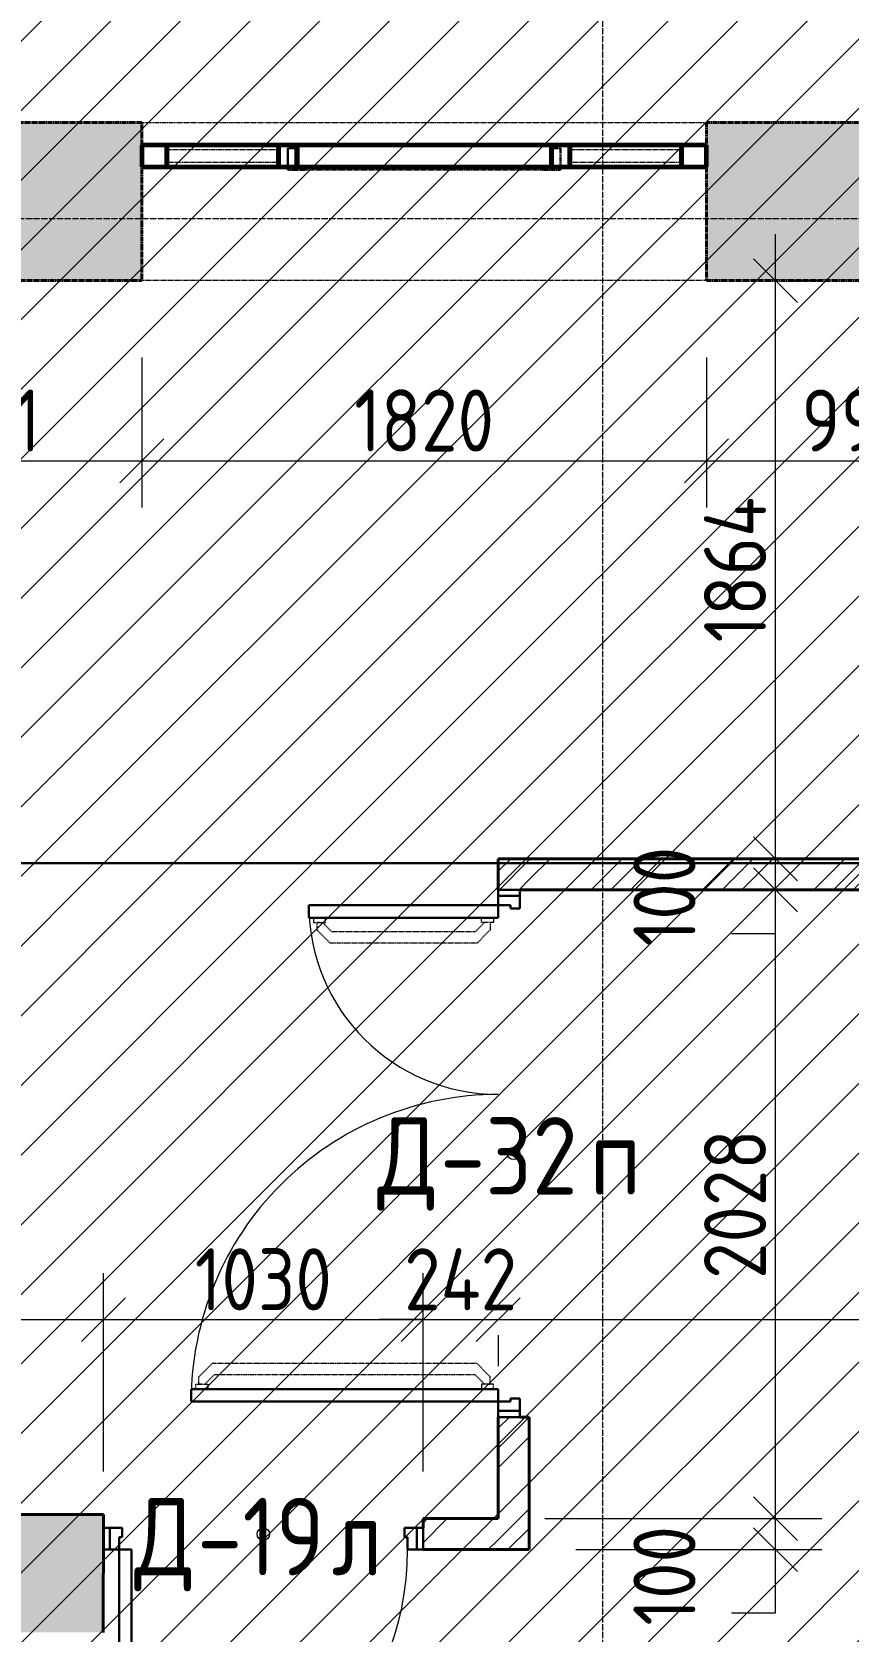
# Model space of a CAD drawing. Header units: millimetres. Extents: x -11886 to 379896, y -8130 to 47743.
# Drawn here: x 339525 to 342155, y 8853 to 14008 of the extents above; entities that cross this region are included whole.
import ezdxf

# ---------------------------------------------------------------- set-up
doc = ezdxf.new("R2010")
doc.units = ezdxf.units.MM
for name, pattern in [('ADSK_Линия сетки', [25, 20, -2.5, 0, -2.5]), ('ADSK_Сверху', [4.5, 3, -1.5]), ('ADSK_Снесено', [4.5, 3, -1.5])]:
    doc.linetypes.add(name, pattern=pattern)
for name, color, linetype, lineweight, true_color in [('_ Окна', 5, 'Continuous', 30, 0x0000ff), ('Витраж', 5, 'Continuous', 18, 0x0000ff), ('Двери', 5, 'Continuous', 18, 0x0000ff), ('Окна', 5, 'Continuous', 18, 0x0000ff), ('Панели витража', 5, 'Continuous', 18, 0x0000ff), ('Стены внутренние', 5, 'Continuous', 18, 0x0000ff), ('Стены наружные', 1, 'ADSK_Снесено', 18, 0xff0000)]:
    doc.layers.add(name, color=color, linetype=linetype, lineweight=lineweight, true_color=true_color)
for name, color, linetype, lineweight in [('Марки дверей', 7, 'Continuous', 20), ('Оси', 7, 'Continuous', 9), ('Размеры', 7, 'Continuous', 9)]:
    doc.layers.add(name, color=color, linetype=linetype, lineweight=lineweight)
doc.styles.add('GOST Common_1', font='GOST_Common.ttf', dxfattribs={"width": 0.9, "height": 200})
doc.styles.add('GOST Common_2', font='GOST_Common.ttf', dxfattribs={"width": 0.9, "height": 250})
doc.dimstyles.new('ADSK_Основной_2_мм_Округление_до_1_мм', dxfattribs={"dimscale": 304.8, "dimtxt": 201.142999, "dimasz": 0.463911, "dimexe": 0.492126, "dimexo": 0.492126, "dimgap": 0.098425, "dimtad": 1, "dimdec": 0, "dimdsep": 46, "dimtxsty": 'GOST Common_1', "dimblk1": 'OBLIQUE', "dimblk2": 'OBLIQUE', "dimsah": 1, "dimcen": 0.09, "dimdle": 0.492126, "dimazin": 2, "dimtfac": 1, "dimtdec": 4, "dimtix": 1, "dimtmove": 0, "dimatfit": 3, "dimfxl": 1, "dimtvp": 1, "dimtolj": 1, "dimtzin": 0, "dimlwd": 20, "dimlwe": 20, "dimarcsym": 2})
doc.dimstyles.new('ADSK_Основной_2_мм_Округление_до_1_мм_1', dxfattribs={"dimscale": 304.8, "dimtxt": 201.142999, "dimasz": 0.463911, "dimexe": 0.492126, "dimexo": 0.492126, "dimgap": 0.098425, "dimtad": 1, "dimdec": 0, "dimdsep": 46, "dimtxsty": 'GOST Common_1', "dimblk1": 'OBLIQUE', "dimblk2": 'OBLIQUE', "dimsah": 1, "dimcen": 0.09, "dimdle": 0.492126, "dimazin": 2, "dimtfac": 1, "dimtdec": 4, "dimtix": 1, "dimtmove": 1, "dimatfit": 3, "dimfxl": 1, "dimtvp": 1, "dimtolj": 1, "dimtzin": 0, "dimlwd": 20, "dimlwe": 20, "dimarcsym": 2})
pattern_1 = [(45, (322754.53, 150), (-179.6051, 179.6051), []), (45, (322818.03, 150), (0, 359.2102), []), (45, (322691.03, 150), (0, 359.2102), [])]
pattern_2 = [(45, (322754.53, 85026.59), (-112.2532, 112.2532), [])]

# ---------------------------------------------------------------- blocks, each defined once
blk = doc.blocks.new('Системная панель - _AR_Стекло_40мм_привязка по центру-1463982-04 План 4-го этажа')
at = {"layer": 'Панели витража', "color": 161, "linetype": 'ADSK_Сверху', "true_color": 0xaaaaff}
for p, q in [((180, 20), (-180, 20)), ((-180, -20), (-180, 20)), ((180, 20), (180, -20)), ((-180, -20), (180, -20))]:
    blk.add_line(p, q, dxfattribs=at)
blk = doc.blocks.new('Прямоугольный импост - 70х20_60мм-1225109-04 План 4-го этажа')
at = {"layer": 'Витраж', "color": 161, "linetype": 'ADSK_Сверху', "true_color": 0xaaaaff}
for p, q in [((39704.5, 2327.2), (39704.5, 2257.2)), ((39784.5, 2327.2), (39704.5, 2327.2)), ((40174.5, 2327.2), (40144.5, 2327.2)), ((39784.5, 2257.2), (39704.5, 2257.2)), ((40174.5, 2257.2), (40144.5, 2257.2))]:
    blk.add_line(p, q, dxfattribs=at)
blk = doc.blocks.new('Прямоугольный импост - 70х20_60мм-1236811-04 План 4-го этажа')
at = {"layer": 'Витраж', "color": 161, "linetype": 'ADSK_Сверху', "true_color": 0xaaaaff}
for p, q in [((-80, 35), (0, 35)), ((0, 35), (0, -35)), ((0, -35), (-80, -35))]:
    blk.add_line(p, q, dxfattribs=at)
blk = doc.blocks.new('Прямоугольный импост - 70х20_60мм-1236812-04 План 4-го этажа')
at = {"layer": 'Витраж', "color": 161, "linetype": 'ADSK_Сверху', "true_color": 0xaaaaff}
for p, q in [((0, 35), (-80, 35)), ((0, -35), (0, 35)), ((-80, -35), (0, -35))]:
    blk.add_line(p, q, dxfattribs=at)
blk = doc.blocks.new('Прямоугольный импост - 70х20_60мм-1225111-04 План 4-го этажа')
at = {"layer": 'Витраж', "color": 161, "linetype": 'ADSK_Сверху', "true_color": 0xaaaaff}
for p, q in [((40204.5, 2327.2), (40174.5, 2327.2)), ((41054.5, 2327.2), (41024.5, 2327.2)), ((40204.5, 2257.2), (40174.5, 2257.2)), ((41054.5, 2257.2), (41024.5, 2257.2))]:
    blk.add_line(p, q, dxfattribs=at)
blk = doc.blocks.new('Витраж-тент со смещением вовне - 60мм 30 сдвиг-1466982-04 План 4-го этажа')
at = {"layer": '_ Окна', "color": 161, "linetype": 'ADSK_Сверху', "true_color": 0xaaaaff}
for p, q in [((-440, 25), (-440, -45)), ((-440, 25), (-410, 25)), ((-440, -45), (-440, 25)), ((440, 25), (410, 25)), ((440, -45), (440, 25)), ((440, -45), (440, 25)), ((-380, -45), (-440, -45)), ((-380, -35), (-380, -45)), ((380, -35), (380, -45)), ((380, -45), (440, -45))]:
    blk.add_line(p, q, dxfattribs=at)
at = {"layer": 'Окна', "color": 161, "linetype": 'ADSK_Сверху', "true_color": 0xaaaaff}
blk.add_line((-380, -45), (380, -45), dxfattribs=at)
blk = doc.blocks.new('Прямоугольный импост - 70х20_60мм-1225113-04 План 4-го этажа')
at = {"layer": 'Витраж', "color": 161, "linetype": 'ADSK_Сверху', "true_color": 0xaaaaff}
for p, q in [((41084.5, 2327.2), (41054.5, 2327.2)), ((41524.5, 2327.2), (41444.5, 2327.2)), ((41524.5, 2257.2), (41524.5, 2327.2)), ((41084.5, 2257.2), (41054.5, 2257.2)), ((41524.5, 2257.2), (41444.5, 2257.2))]:
    blk.add_line(p, q, dxfattribs=at)
blk = doc.blocks.new('Прямоугольный импост - 70х60мм-1236807-04 План 4-го этажа')
at = {"layer": 'Витраж', "color": 161, "linetype": 'ADSK_Сверху', "true_color": 0xaaaaff}
for p, q in [((-30, 35), (30, 35)), ((30, -35), (-30, -35))]:
    blk.add_line(p, q, dxfattribs=at)
blk = doc.blocks.new('Прямоугольный импост - 70х60мм-1225009-04 План 4-го этажа')
at = {"layer": 'Витраж', "color": 161, "linetype": 'ADSK_Сверху', "true_color": 0xaaaaff}
for p, q in [((39784.5, 2327.2), (39784.5, 2312.2)), ((40144.5, 2327.2), (39784.5, 2327.2)), ((40144.5, 2312.2), (40144.5, 2327.2)), ((39784.5, 2272.2), (39784.5, 2257.2)), ((40144.5, 2257.2), (40144.5, 2272.2)), ((40144.5, 2257.2), (39784.5, 2257.2))]:
    blk.add_line(p, q, dxfattribs=at)
blk = doc.blocks.new('Прямоугольный импост - 70х60мм-1242018-04 План 4-го этажа')
at = {"layer": 'Витраж', "color": 161, "linetype": 'ADSK_Сверху', "true_color": 0xaaaaff}
for p, q in [((40204.5, 2327.2), (40204.5, 2257.2)), ((41024.5, 2327.2), (40204.5, 2327.2)), ((41024.5, 2257.2), (41024.5, 2327.2)), ((41024.5, 2257.2), (40204.5, 2257.2))]:
    blk.add_line(p, q, dxfattribs=at)
blk = doc.blocks.new('Прямоугольный импост - 70х20_60мм-V113-04 План 4-го этажа')
at = {"layer": 'Витраж', "color": 1, "lineweight": 60, "true_color": 0xff0000}
for p, q in [((-80, 35), (0, 35)), ((-80, -35), (-80, 35)), ((0, 35), (0, -35)), ((0, -35), (-80, -35))]:
    blk.add_line(p, q, dxfattribs=at)
blk = doc.blocks.new('Прямоугольный импост - 70х20_60мм-V114-04 План 4-го этажа')
at = {"layer": 'Витраж', "color": 1, "lineweight": 60, "true_color": 0xff0000}
for p, q in [((0, 35), (-80, 35)), ((-80, 35), (-80, -35)), ((0, -35), (0, 35)), ((-80, -35), (0, -35))]:
    blk.add_line(p, q, dxfattribs=at)
blk = doc.blocks.new('Прямоугольный импост - 70х60мм-V115-04 План 4-го этажа')
at = {"layer": 'Витраж', "color": 1, "lineweight": 60, "true_color": 0xff0000}
for p, q in [((-30, 35), (30, 35)), ((-30, -35), (-30, 35)), ((30, 35), (30, -35)), ((30, -35), (-30, -35))]:
    blk.add_line(p, q, dxfattribs=at)
blk = doc.blocks.new('Прямоугольный импост - 70х60мм-V116-04 План 4-го этажа')
at = {"layer": 'Витраж', "color": 1, "lineweight": 60, "true_color": 0xff0000}
for p, q in [((17564.4, 13493.5), (17204.4, 13493.5)), ((17204.4, 13493.5), (17204.4, 13423.5)), ((17564.4, 13423.5), (17564.4, 13493.5)), ((17204.4, 13423.5), (17564.4, 13423.5))]:
    blk.add_line(p, q, dxfattribs=at)
blk = doc.blocks.new('Прямоугольный импост - 70х60мм-V117-04 План 4-го этажа')
at = {"layer": 'Витраж', "color": 1, "lineweight": 60, "true_color": 0xff0000}
for p, q in [((18444.4, 13493.5), (17624.4, 13493.5)), ((17624.4, 13493.5), (17624.4, 13423.5)), ((18444.4, 13423.5), (18444.4, 13493.5)), ((17624.4, 13423.5), (18444.4, 13423.5))]:
    blk.add_line(p, q, dxfattribs=at)
blk = doc.blocks.new('AC_Дверь_Двупольная - Д-32п 1700х2200h-2345121-04 План 4-го этажа')
at = {"layer": 'Двери', "lineweight": 30}
for p, q in [((-800, 1040), (-760, 1040)), ((-800, 50), (-800, 1040)), ((-760, 1040), (-760, 50)), ((800, 660), (760, 660)), ((760, 660), (760, 50)), ((800, 50), (800, 660)), ((-850, 50), (-830, 50)), ((-850, -20), (-850, 50)), ((-830, 50), (-800, 50)), ((-830, -20), (-830, 50)), ((-830, 50), (-830, -20)), ((-760, 50), (-800, 50)), ((-800, 50), (-800, 10)), ((-800, 10), (-790, 10)), ((-790, 10), (-790, -20)), ((760, 50), (800, 50)), ((800, 10), (790, 10)), ((790, 10), (790, -20)), ((830, 50), (800, 50)), ((800, 50), (800, 10)), ((830, -20), (830, 50)), ((850, 50), (830, 50)), ((830, 50), (830, -20)), ((850, -20), (850, 50)), ((-830, -20), (-850, -20)), ((-790, -20), (-830, -20)), ((790, -20), (830, -20)), ((830, -20), (850, -20))]:
    blk.add_line(p, q, dxfattribs=at)
at = {"layer": 'Двери', "linetype": 'ADSK_Сверху', "lineweight": 9}
for p, q in [((-760, 1025), (-744, 1025)), ((-744, 986.5), (-760, 986.5)), ((-744, 1025), (-744, 986.5)), ((-744, 1005.8), (-744, 1014.5)), ((-744, 1014.5), (-720.3, 1014.5)), ((-744, 995.7), (-713.9, 965.6)), ((-720.3, 1014.5), (-677.5, 971.7)), ((-713.9, 124.4), (-713.9, 965.6)), ((-677.5, 118.4), (-677.5, 971.7)), ((720.3, 634.5), (677.5, 591.7)), ((744, 634.5), (720.3, 634.5)), ((760, 645), (744, 645)), ((744, 645), (744, 606.5)), ((744, 625.8), (744, 634.5)), ((677.5, 118.4), (677.5, 591.7)), ((744, 615.7), (713.9, 585.6)), ((713.9, 124.4), (713.9, 585.6)), ((744, 606.5), (760, 606.5)), ((-744, 103.5), (-760, 103.5)), ((-744, 94.3), (-713.9, 124.4)), ((-744, 65), (-744, 103.5)), ((-720.3, 75.6), (-677.5, 118.4)), ((720.3, 75.6), (677.5, 118.4)), ((744, 94.3), (713.9, 124.4)), ((744, 65), (744, 103.5)), ((744, 103.5), (760, 103.5)), ((-760, 65), (-744, 65)), ((-744, 84.3), (-744, 75.6)), ((-744, 75.6), (-720.3, 75.6)), ((744, 75.6), (720.3, 75.6)), ((760, 65), (744, 65))]:
    blk.add_line(p, q, dxfattribs=at)
at = {"layer": 'Двери'}
for centre, radius, start, end in [((-800, 50), 990, 360, 90), ((800, 50), 610, 90, 180)]:
    blk.add_arc(centre, radius, start, end, dxfattribs=at)
blk = doc.blocks.new('AC_Дверь_Однопольная - Д-19л 1030х2200h-2345120-04 План 4-го этажа')
at = {"layer": 'Двери', "lineweight": 30}
for p, q in [((465, 980), (425, 980)), ((425, 980), (425, 50)), ((465, 50), (465, 980)), ((-495, 50), (-515, 50)), ((-515, 50), (-515, -20)), ((-465, 50), (-495, 50)), ((-495, 50), (-495, -20)), ((-495, -20), (-495, 50)), ((-465, 10), (-465, 50)), ((-455, 10), (-465, 10)), ((-455, -20), (-455, 10)), ((425, 50), (465, 50)), ((465, 10), (455, 10)), ((455, 10), (455, -20)), ((495, 50), (465, 50)), ((465, 50), (465, 10)), ((495, -20), (495, 50)), ((515, 50), (495, 50)), ((495, 50), (495, -20)), ((515, -20), (515, 50)), ((-515, -20), (-495, -20)), ((-495, -20), (-455, -20)), ((455, -20), (495, -20)), ((495, -20), (515, -20))]:
    blk.add_line(p, q, dxfattribs=at)
at = {"layer": 'Двери'}
blk.add_arc((465, 50), 930, 90, 180, dxfattribs=at)
blk = doc.blocks.new('ADSK_Марка_Дверь - Типоразмер_ADSK_Марка-58376-04 План 4-го этажа')
at = {"layer": 'Марки дверей', "lineweight": 9}
blk.add_circle((0, 0), 0.2, dxfattribs=at)
blk = doc.blocks.new('_Oblique')
at = {"color": 0, "linetype": 'ByBlock', "lineweight": -2}
blk.add_line((-0.5, -0.5), (0.5, 0.5), dxfattribs=at)
blk = doc.blocks.new('*D2965')
at = {"layer": 'Defpoints', "color": 0, "transparency": 16777216}
for p in [(338887.9, 13123.6), (339878.9, 13108.5), (339878.9, 12625.6)]:
    blk.add_point(p, dxfattribs=at)
at = {"layer": 'Размеры', "color": 0, "lineweight": 20, "transparency": 16777216}
for p, q in [((338887.9, 12973.6), (338887.9, 12475.6)), ((339878.9, 12958.5), (339878.9, 12475.6)), ((338737.9, 12625.6), (340028.9, 12625.6))]:
    blk.add_line(p, q, dxfattribs=at)
at = {"layer": 'Размеры', "color": 0, "lineweight": 20, "transparency": 16777216, "xscale": 141.4, "yscale": 141.4, "zscale": 141.4, "rotation": 180}
blk.add_blockref('_Oblique', (338887.9, 12625.6), dxfattribs=at)
at = {"layer": 'Размеры', "color": 0, "lineweight": 20, "transparency": 16777216, "xscale": 141.4, "yscale": 141.4, "zscale": 141.4}
blk.add_blockref('_Oblique', (339878.9, 12625.6), dxfattribs=at)
at = {"layer": 'Размеры', "color": 0, "lineweight": 20, "transparency": 16777216, "insert": (339383.4, 12755.6), "char_height": 200, "width": 409.104, "attachment_point": 5, "style": 'GOST Common_1'}
blk.add_mtext('\\A1;991', dxfattribs=at)
blk = doc.blocks.new('*D2966')
at = {"layer": 'Defpoints', "color": 0, "transparency": 16777216}
for p in [(339878.9, 13108.5), (341698.9, 13108.5), (341698.9, 12625.6)]:
    blk.add_point(p, dxfattribs=at)
at = {"layer": 'Размеры', "color": 0, "lineweight": 20, "transparency": 16777216}
for p, q in [((339878.9, 12958.5), (339878.9, 12475.6)), ((341698.9, 12958.5), (341698.9, 12475.6)), ((339728.9, 12625.6), (341848.9, 12625.6))]:
    blk.add_line(p, q, dxfattribs=at)
at = {"layer": 'Размеры', "color": 0, "lineweight": 20, "transparency": 16777216, "xscale": 141.4, "yscale": 141.4, "zscale": 141.4, "rotation": 180}
blk.add_blockref('_Oblique', (339878.9, 12625.6), dxfattribs=at)
at = {"layer": 'Размеры', "color": 0, "lineweight": 20, "transparency": 16777216, "xscale": 141.4, "yscale": 141.4, "zscale": 141.4}
blk.add_blockref('_Oblique', (341698.9, 12625.6), dxfattribs=at)
at = {"layer": 'Размеры', "color": 0, "lineweight": 20, "transparency": 16777216, "insert": (340788.9, 12755.6), "char_height": 200, "width": 560.473, "attachment_point": 5, "style": 'GOST Common_1'}
blk.add_mtext('\\A1;1820', dxfattribs=at)
blk = doc.blocks.new('*D2967')
at = {"layer": 'Defpoints', "color": 0, "transparency": 16777216}
for p in [(341698.9, 13108.5), (342693.2, 13092.1), (342693.2, 12625.6)]:
    blk.add_point(p, dxfattribs=at)
at = {"layer": 'Размеры', "color": 0, "lineweight": 20, "transparency": 16777216}
for p, q in [((341698.9, 12958.5), (341698.9, 12475.6)), ((342693.2, 12942.1), (342693.2, 12475.6)), ((341548.9, 12625.6), (342843.2, 12625.6))]:
    blk.add_line(p, q, dxfattribs=at)
at = {"layer": 'Размеры', "color": 0, "lineweight": 20, "transparency": 16777216, "xscale": 141.4, "yscale": 141.4, "zscale": 141.4, "rotation": 180}
blk.add_blockref('_Oblique', (341698.9, 12625.6), dxfattribs=at)
at = {"layer": 'Размеры', "color": 0, "lineweight": 20, "transparency": 16777216, "xscale": 141.4, "yscale": 141.4, "zscale": 141.4}
blk.add_blockref('_Oblique', (342693.2, 12625.6), dxfattribs=at)
at = {"layer": 'Размеры', "color": 0, "lineweight": 20, "transparency": 16777216, "insert": (342196.1, 12755.6), "char_height": 200, "width": 474.561, "attachment_point": 5, "style": 'GOST Common_1'}
blk.add_mtext('\\A1;994', dxfattribs=at)
blk = doc.blocks.new('*D2979')
at = {"layer": 'Defpoints', "color": 0, "transparency": 16777216}
for p in [(341027.4, 9215), (341921.2, 9215), (341127.4, 9115)]:
    blk.add_point(p, dxfattribs=at)
at = {"layer": 'Размеры', "color": 0, "lineweight": 20, "transparency": 16777216}
for p, q in [((341921.2, 8965), (341921.2, 9365)), ((341177.4, 9215), (342071.2, 9215)), ((341277.4, 9115), (342071.2, 9115)), ((341921.2, 8911.3), (341921.2, 9115)), ((341779.8, 8911.3), (341921.2, 8911.3))]:
    blk.add_line(p, q, dxfattribs=at)
at = {"layer": 'Размеры', "color": 0, "lineweight": 20, "transparency": 16777216, "xscale": 141.4, "yscale": 141.4, "zscale": 141.4}
for p, rotation in [((341921.2, 9215), 90), ((341921.2, 9115), 270)]:
    blk.add_blockref('_Oblique', p, dxfattribs=dict(at, rotation=rotation))
at = {"layer": 'Размеры', "color": 0, "lineweight": 20, "transparency": 16777216, "insert": (341463.5, 8870.1), "char_height": 200, "width": 409.104, "attachment_point": 1, "rotation": 90, "line_spacing_factor": 1.022761, "style": 'GOST Common_1'}
blk.add_mtext('\\A1;100', dxfattribs=at)
blk = doc.blocks.new('*D2980')
at = {"layer": 'Defpoints', "color": 0, "transparency": 16777216}
for p in [(341821.2, 11242.5), (341921.2, 11242.5), (341027.4, 9215)]:
    blk.add_point(p, dxfattribs=at)
at = {"layer": 'Размеры', "color": 0, "lineweight": 20, "transparency": 16777216}
for p, q in [((341921.2, 9065), (341921.2, 11392.5)), ((341971.2, 11242.5), (342071.2, 11242.5)), ((341177.4, 9215), (342071.2, 9215))]:
    blk.add_line(p, q, dxfattribs=at)
at = {"layer": 'Размеры', "color": 0, "lineweight": 20, "transparency": 16777216, "xscale": 141.4, "yscale": 141.4, "zscale": 141.4}
for p, rotation in [((341921.2, 11242.5), 90), ((341921.2, 9215), 270)]:
    blk.add_blockref('_Oblique', p, dxfattribs=dict(at, rotation=rotation))
at = {"layer": 'Размеры', "color": 0, "lineweight": 20, "transparency": 16777216, "insert": (341791.2, 10228.8), "char_height": 200, "width": 605.475, "attachment_point": 5, "rotation": 90, "style": 'GOST Common_1'}
blk.add_mtext('\\A1;2028', dxfattribs=at)
blk = doc.blocks.new('*D2981')
at = {"layer": 'Defpoints', "color": 0, "transparency": 16777216}
for p in [(341821.2, 11342.5), (341921.2, 11342.5), (341821.2, 11242.5)]:
    blk.add_point(p, dxfattribs=at)
at = {"layer": 'Размеры', "color": 0, "lineweight": 20, "transparency": 16777216}
for p, q in [((341921.2, 11092.5), (341921.2, 11492.5)), ((341971.2, 11342.5), (342071.2, 11342.5)), ((341921.2, 11101.1), (341921.2, 11242.5)), ((341971.2, 11242.5), (342071.2, 11242.5)), ((341779.8, 11101.1), (341921.2, 11101.1))]:
    blk.add_line(p, q, dxfattribs=at)
at = {"layer": 'Размеры', "color": 0, "lineweight": 20, "transparency": 16777216, "xscale": 141.4, "yscale": 141.4, "zscale": 141.4}
for p, rotation in [((341921.2, 11342.5), 90), ((341921.2, 11242.5), 270)]:
    blk.add_blockref('_Oblique', p, dxfattribs=dict(at, rotation=rotation))
at = {"layer": 'Размеры', "color": 0, "lineweight": 20, "transparency": 16777216, "insert": (341463.5, 11059.9), "char_height": 200, "width": 409.104, "attachment_point": 1, "rotation": 90, "line_spacing_factor": 1.022761, "style": 'GOST Common_1'}
blk.add_mtext('\\A1;100', dxfattribs=at)
blk = doc.blocks.new('*D2982')
at = {"layer": 'Defpoints', "color": 0, "transparency": 16777216}
for p in [(341821.2, 13206.6), (341921.2, 13206.6), (341821.2, 11342.5)]:
    blk.add_point(p, dxfattribs=at)
at = {"layer": 'Размеры', "color": 0, "lineweight": 20, "transparency": 16777216}
for p, q in [((341921.2, 11192.5), (341921.2, 13356.6)), ((341971.2, 13206.6), (342071.2, 13206.6)), ((341971.2, 11342.5), (342071.2, 11342.5))]:
    blk.add_line(p, q, dxfattribs=at)
at = {"layer": 'Размеры', "color": 0, "lineweight": 20, "transparency": 16777216, "xscale": 141.4, "yscale": 141.4, "zscale": 141.4}
for p, rotation in [((341921.2, 13206.6), 90), ((341921.2, 11342.5), 270)]:
    blk.add_blockref('_Oblique', p, dxfattribs=dict(at, rotation=rotation))
at = {"layer": 'Размеры', "color": 0, "lineweight": 20, "transparency": 16777216, "insert": (341791.2, 12274.6), "char_height": 200, "width": 580.928, "attachment_point": 5, "rotation": 90, "style": 'GOST Common_1'}
blk.add_mtext('\\A1;1864', dxfattribs=at)
blk = doc.blocks.new('*D2983')
at = {"layer": 'Defpoints', "color": 0, "transparency": 16777216}
for p in [(340785.4, 9856.5), (339755.4, 9217), (340785.4, 9217)]:
    blk.add_point(p, dxfattribs=at)
at = {"layer": 'Размеры', "color": 0, "lineweight": 20, "transparency": 16777216}
for p, q in [((339755.4, 9367), (339755.4, 10006.5)), ((340785.4, 9367), (340785.4, 10006.5)), ((339605.4, 9856.5), (340935.4, 9856.5))]:
    blk.add_line(p, q, dxfattribs=at)
at = {"layer": 'Размеры', "color": 0, "lineweight": 20, "transparency": 16777216, "xscale": 141.4, "yscale": 141.4, "zscale": 141.4, "rotation": 180}
blk.add_blockref('_Oblique', (339755.4, 9856.5), dxfattribs=at)
at = {"layer": 'Размеры', "color": 0, "lineweight": 20, "transparency": 16777216, "xscale": 141.4, "yscale": 141.4, "zscale": 141.4}
blk.add_blockref('_Oblique', (340785.4, 9856.5), dxfattribs=at)
at = {"layer": 'Размеры', "color": 0, "lineweight": 20, "transparency": 16777216, "insert": (340270.4, 9986.5), "char_height": 200, "width": 560.473, "attachment_point": 5, "style": 'GOST Common_1'}
blk.add_mtext('\\A1;1030', dxfattribs=at)
blk = doc.blocks.new('*D2984')
at = {"layer": 'Defpoints', "color": 0, "transparency": 16777216}
for p in [(341027.4, 9956.5), (341027.4, 9856.5), (340785.4, 9217)]:
    blk.add_point(p, dxfattribs=at)
at = {"layer": 'Размеры', "color": 0, "lineweight": 20, "transparency": 16777216}
for p, q in [((340785.4, 9367), (340785.4, 10006.5)), ((340785.4, 9856.5), (340644, 9856.5)), ((340785.4, 9856.5), (341027.4, 9856.5)), ((341027.4, 9856.5), (341168.8, 9856.5)), ((341027.4, 9806.5), (341027.4, 9706.5))]:
    blk.add_line(p, q, dxfattribs=at)
at = {"layer": 'Размеры', "color": 0, "lineweight": 20, "transparency": 16777216, "xscale": 141.4, "yscale": 141.4, "zscale": 141.4}
blk.add_blockref('_Oblique', (340785.4, 9856.5), dxfattribs=at)
at = {"layer": 'Размеры', "color": 0, "lineweight": 20, "transparency": 16777216, "xscale": 141.4, "yscale": 141.4, "zscale": 141.4, "rotation": 180}
blk.add_blockref('_Oblique', (341027.4, 9856.5), dxfattribs=at)
at = {"layer": 'Размеры', "color": 0, "lineweight": 20, "transparency": 16777216, "insert": (340906.4, 9986.5), "char_height": 200, "width": 474.561, "attachment_point": 5, "style": 'GOST Common_1'}
blk.add_mtext('\\A1;242', dxfattribs=at)
blk = doc.blocks.new('*D2985')
at = {"layer": 'Defpoints', "color": 0, "transparency": 16777216}
for p in [(347628.3, 10353.2), (341027.4, 9956.5), (347628.3, 9856.5)]:
    blk.add_point(p, dxfattribs=at)
at = {"layer": 'Размеры', "color": 0, "lineweight": 20, "transparency": 16777216}
for p, q in [((347628.3, 10203.2), (347628.3, 9706.5)), ((340877.4, 9856.5), (347778.3, 9856.5)), ((341027.4, 9806.5), (341027.4, 9706.5))]:
    blk.add_line(p, q, dxfattribs=at)
at = {"layer": 'Размеры', "color": 0, "lineweight": 20, "transparency": 16777216, "xscale": 141.4, "yscale": 141.4, "zscale": 141.4, "rotation": 180}
blk.add_blockref('_Oblique', (341027.4, 9856.5), dxfattribs=at)
at = {"layer": 'Размеры', "color": 0, "lineweight": 20, "transparency": 16777216, "xscale": 141.4, "yscale": 141.4, "zscale": 141.4}
blk.add_blockref('_Oblique', (347628.3, 9856.5), dxfattribs=at)
at = {"layer": 'Размеры', "color": 0, "lineweight": 20, "transparency": 16777216, "insert": (344327.9, 9986.5), "char_height": 200, "width": 560.473, "attachment_point": 5, "style": 'GOST Common_1'}
blk.add_mtext('\\A1;6601', dxfattribs=at)
blk = doc.blocks.new('*D2999')
at = {"layer": 'Defpoints', "color": 0, "transparency": 16777216}
for p in [(339755.4, 9856.5), (337884, 9232.8), (339755.4, 9217)]:
    blk.add_point(p, dxfattribs=at)
at = {"layer": 'Размеры', "color": 0, "lineweight": 20, "transparency": 16777216}
for p, q in [((337884, 9382.8), (337884, 10006.5)), ((339755.4, 9367), (339755.4, 10006.5)), ((337734, 9856.5), (339905.4, 9856.5))]:
    blk.add_line(p, q, dxfattribs=at)
at = {"layer": 'Размеры', "color": 0, "lineweight": 20, "transparency": 16777216, "xscale": 141.4, "yscale": 141.4, "zscale": 141.4, "rotation": 180}
blk.add_blockref('_Oblique', (337884, 9856.5), dxfattribs=at)
at = {"layer": 'Размеры', "color": 0, "lineweight": 20, "transparency": 16777216, "xscale": 141.4, "yscale": 141.4, "zscale": 141.4}
blk.add_blockref('_Oblique', (339755.4, 9856.5), dxfattribs=at)
at = {"layer": 'Размеры', "color": 0, "lineweight": 20, "transparency": 16777216, "insert": (338819.7, 9986.5), "char_height": 200, "width": 515.472, "attachment_point": 5, "style": 'GOST Common_1'}
blk.add_mtext('\\A1;1871', dxfattribs=at)

msp = doc.modelspace()

# ---------------------------------------------------------------- hatches: boundary and pattern name
at = {"lineweight": 13, "true_color": 0x636466, "transparency": 33554559}
h = msp.add_hatch(dxfattribs=at)
h.set_pattern_fill('ANSI31', color=251, scale=50)
h.set_pattern_definition(pattern_2)
h.paths.add_polyline_path([(372687.94, 8682.3), (378968.48, 8682.3), (378787.15, 43909.21), (368787.75, 43909.21), (368787.75, 21084.06), (369474.39, 21054.57), (369476.21, 11328.12), (323525.66, 11328.12), (323525.66, 8679.25), (323045.03, 8679.25), (323045.03, 456.79), (331027.53, 422.02), (331027.53, 2336.48), (341727.18, 2336.48), (341727.18, -2582.57), (354090.93, -2582.57), (354090.93, 2335.74), (364791.47, 2256.79), (364791.47, 300.23), (372687.94, 300.23)])
h = msp.add_hatch(dxfattribs=at)
h.set_pattern_fill('ANSI31', color=251, scale=50)
h.set_pattern_definition(pattern_2)
h.paths.add_polyline_path([(354071.55, 43675.13), (341210.37, 43675.13), (341210.37, 21068.63), (334059.77, 21068.63), (334055.85, 13720.18), (337042.11, 13716.63), (337042.11, 13206.63), (335179.7, 13206.63), (335179.7, 11328.12), (358547.3, 11328.12), (358547.3, 13716.63), (361496.44, 13716.63), (361484.24, 21084.06), (354071.55, 21084.06)])
at = {"layer": 'Стены внутренние', "lineweight": 9}
h = msp.add_hatch(dxfattribs=at)
h.set_pattern_fill('FP_1', color=256, style=0, pattern_type=2)
h.set_pattern_definition(pattern_1)
h.paths.add_polyline_path([(341127.44, 9115.03), (341127.44, 9542.54), (341027.44, 9542.54), (341027.44, 9115.03)])
h.paths.add_polyline_path([(341027.44, 11242.54), (341127.44, 11242.54), (341127.44, 11342.54), (341027.44, 11342.54)])
h = msp.add_hatch(dxfattribs=at)
h.set_pattern_fill('FP_1', color=256, style=0, pattern_type=2)
h.set_pattern_definition(pattern_1)
h.paths.add_polyline_path([(354803.09, 11242.54), (354956.07, 11242.54), (354956.07, 11342.54), (341127.44, 11342.54), (341127.44, 11242.54), (350297.73, 11242.54)])
at = {"layer": 'Стены внутренние', "true_color": 0xc0c0c0}
h = msp.add_hatch(color=9, dxfattribs=at)
h.paths.add_polyline_path([(339754.4, 8847.83), (339754.4, 9227.83), (337884, 9232.77), (337882.99, 8852.77), (339364.09, 8848.86)])
h.paths.add_polyline_path([(336383, 8856.74), (336383.82, 9236.74), (330887.56, 9251.26), (330888.3, 8871.26), (332865.38, 8866.03)])
at = {"layer": 'Стены внутренние', "lineweight": 9}
h = msp.add_hatch(dxfattribs=at)
h.set_pattern_fill('FP_1', color=256, style=0, pattern_type=2)
h.set_pattern_definition(pattern_1)
h.paths.add_polyline_path([(340785.4, 9115.03), (341027.44, 9115.03), (341027.44, 9215.03), (340785.4, 9215.03), (340785.4, 9185.03)])
at = {"layer": 'Стены наружные', "true_color": 0xc0c0c0}
h = msp.add_hatch(color=9, dxfattribs=at)
h.paths.add_polyline_path([(359233.11, 13206.63), (362006.44, 13206.63), (362006.44, 13716.63), (358546.28, 13716.63), (358546.28, 13206.63), (358680.01, 13206.63)])
h.paths.add_polyline_path([(356726.28, 13206.63), (356726.28, 13716.63), (355721.33, 13716.63), (355721.33, 13206.63)])
h.paths.add_polyline_path([(353901.33, 13206.63), (353901.33, 13716.63), (352934.34, 13716.63), (352934.34, 13206.63), (353757.23, 13206.63)])
h.paths.add_polyline_path([(350132.4, 13206.63), (351114.34, 13206.63), (351114.34, 13716.63), (350132.4, 13716.63), (350132.4, 13238.49)])
h.paths.add_polyline_path([(347306.9, 13206.63), (348312.4, 13206.63), (348312.4, 13716.63), (347306.9, 13716.63), (347306.9, 13300.08)])
h.paths.add_polyline_path([(344513.2, 13206.63), (345486.9, 13206.63), (345486.9, 13716.63), (344513.2, 13716.63), (344513.2, 13287.51)])
h.paths.add_polyline_path([(341698.91, 13206.63), (342693.2, 13206.63), (342693.2, 13716.63), (341698.91, 13716.63), (341698.91, 13274.85)])
h.paths.add_polyline_path([(339878.91, 13206.63), (339878.91, 13716.63), (338887.86, 13716.63), (338887.86, 13206.63), (339034.34, 13206.63)])
h.paths.add_polyline_path([(335079.7, 13206.63), (337067.86, 13206.63), (337067.86, 13716.63), (333611.85, 13716.63), (333611.85, 13206.63), (334528.98, 13206.63)])

# ---------------------------------------------------------------- linework, layer by layer
at = {"color": 251, "lineweight": 30, "true_color": 0x636466}
msp.add_lwpolyline([(334059.77, 21068.63), (334055.85, 13720.18), (337042.11, 13716.63), (337042.11, 13206.63), (335179.7, 13206.63), (335179.7, 11328.12), (358547.3, 11328.12), (358547.3, 13716.63), (361496.44, 13716.63), (361484.24, 21084.06), (354071.55, 21084.06), (354071.55, 43675.13), (341210.37, 43675.13), (341210.37, 21068.63), (334059.77, 21068.63)], dxfattribs=at)
at = {"layer": 'Оси', "linetype": 'ADSK_Линия сетки'}
for p, q in [((341364.44, -5025.59), (341364.44, 44684.79)), ((311668.31, 13406.79), (379896.25, 13406.79))]:
    msp.add_line(p, q, dxfattribs=at)
at = {"layer": 'Стены внутренние', "color": 18, "lineweight": 40, "true_color": 0x000000}
for p, q in [((341027.44, 11342.54), (341027.44, 11242.54)), ((355056.07, 11342.54), (341027.44, 11342.54)), ((341097.44, 11242.54), (354986.07, 11242.54)), ((341027.44, 9542.54), (341027.44, 9215.03)), ((341127.44, 9542.54), (341097.44, 9542.54)), ((341127.44, 9115.03), (341127.44, 9542.54)), ((339755.4, 9227.82), (337884, 9232.77)), ((339754.4, 8847.83), (339755.4, 9227.82)), ((341027.44, 9215.03), (340785.4, 9215.03)), ((340785.4, 9215.03), (340785.4, 9185.03)), ((340785.4, 9115.03), (341127.44, 9115.03))]:
    msp.add_line(p, q, dxfattribs=at)
at = {"layer": 'Стены наружные', "color": 18, "lineweight": 40, "true_color": 0x000000}
for p, q in [((339878.91, 13716.63), (338887.86, 13716.63)), ((339878.91, 13206.63), (339878.91, 13716.63)), ((342693.2, 13716.63), (341698.91, 13716.63)), ((341698.91, 13716.63), (341698.91, 13206.63)), ((338887.86, 13206.63), (339878.91, 13206.63)), ((341698.91, 13206.63), (342693.2, 13206.63))]:
    msp.add_line(p, q, dxfattribs=at)
at = {"layer": 'Стены наружные', "color": 18, "true_color": 0x000000}
for p, q in [((339878.91, 13716.63), (341698.91, 13716.63)), ((341698.91, 13206.63), (339878.91, 13206.63))]:
    msp.add_line(p, q, dxfattribs=at)

# ---------------------------------------------------------------- block references
at = {"layer": '_ Окна', "color": 161, "linetype": 'ADSK_Сверху', "true_color": 0xaaaaff}
msp.add_blockref('Витраж-тент со смещением вовне - 60мм 30 сдвиг-1466982-04 План 4-го этажа', (340788.91, 13608.46), dxfattribs=at)
at = {"layer": 'Витраж', "color": 161, "linetype": 'ADSK_Сверху', "true_color": 0xaaaaff, "rotation": 180}
for name, p in [('Прямоугольный импост - 70х20_60мм-1236812-04 План 4-го этажа', (339878.91, 13608.46)), ('Прямоугольный импост - 70х20_60мм-1225113-04 План 4-го этажа', (381403.37, 15900.62)), ('Прямоугольный импост - 70х60мм-1225009-04 План 4-го этажа', (380103.37, 15900.62)), ('Прямоугольный импост - 70х20_60мм-1225111-04 План 4-го этажа', (381403.37, 15900.62)), ('Прямоугольный импост - 70х60мм-1242018-04 План 4-го этажа', (381403.37, 15900.62)), ('Прямоугольный импост - 70х20_60мм-1225109-04 План 4-го этажа', (381403.37, 15900.62)), ('Прямоугольный импост - 70х60мм-1225009-04 План 4-го этажа', (381403.37, 15900.62))]:
    msp.add_blockref(name, p, dxfattribs=at)
at = {"layer": 'Витраж', "rotation": 180}
msp.add_blockref('Прямоугольный импост - 70х20_60мм-V114-04 План 4-го этажа', (339878.91, 13608.46), dxfattribs=at)
at = {"layer": 'Витраж'}
for name, p in [('Прямоугольный импост - 70х60мм-V116-04 План 4-го этажа', (322754.53, 150)), ('Прямоугольный импост - 70х60мм-V117-04 План 4-го этажа', (322754.53, 150)), ('Прямоугольный импост - 70х60мм-V116-04 План 4-го этажа', (324054.53, 150))]:
    msp.add_blockref(name, p, dxfattribs=at)
at = {"layer": 'Витраж', "color": 161, "linetype": 'ADSK_Сверху', "true_color": 0xaaaaff, "extrusion": (0, 0, -1), "rotation": 180}
for name, p in [('Прямоугольный импост - 70х60мм-1236807-04 План 4-го этажа', (-340348.91, 13608.46)), ('Прямоугольный импост - 70х60мм-1236807-04 План 4-го этажа', (-341228.91, 13608.46)), ('Прямоугольный импост - 70х20_60мм-1236811-04 План 4-го этажа', (-341698.91, 13608.46))]:
    msp.add_blockref(name, p, dxfattribs=at)
at = {"layer": 'Витраж', "extrusion": (0, 0, -1), "rotation": 180}
for name, p in [('Прямоугольный импост - 70х60мм-V115-04 План 4-го этажа', (-340348.91, 13608.46)), ('Прямоугольный импост - 70х60мм-V115-04 План 4-го этажа', (-341228.91, 13608.46)), ('Прямоугольный импост - 70х20_60мм-V113-04 План 4-го этажа', (-341698.91, 13608.46))]:
    msp.add_blockref(name, p, dxfattribs=at)
at = {"layer": 'Двери', "linetype": 'ADSK_Сверху', "lineweight": 9, "rotation": 90}
msp.add_blockref('AC_Дверь_Двупольная - Д-32п 1700х2200h-2345121-04 План 4-го этажа', (341077.44, 10392.54), dxfattribs=at)
at = {"layer": 'Двери', "rotation": 180}
msp.add_blockref('AC_Дверь_Однопольная - Д-19л 1030х2200h-2345120-04 План 4-го этажа', (340270.4, 9165.03), dxfattribs=at)
at = {"layer": 'Марки дверей', "xscale": 99.99999999999993, "yscale": 99.99999999999993, "zscale": 99.99999999999993}
for p in [(341077.44, 10392.54), (340270.4, 9165.03)]:
    msp.add_blockref('ADSK_Марка_Дверь - Типоразмер_ADSK_Марка-58376-04 План 4-го этажа', p, dxfattribs=at)
at = {"layer": 'Панели витража', "color": 161, "linetype": 'ADSK_Сверху', "true_color": 0xaaaaff}
for p in [(340138.91, 13608.46), (341438.91, 13608.46)]:
    msp.add_blockref('Системная панель - _AR_Стекло_40мм_привязка по центру-1463982-04 План 4-го этажа', p, dxfattribs=at)

# ---------------------------------------------------------------- texts
at = {"layer": 'Марки дверей', "lineweight": 9, "char_height": 250, "attachment_point": 1, "style": 'GOST Common_2'}
for s, insert, width in [('\\fGOST Common|b0|i0|c204|p34|;\\W.9;Д', (340637.62, 10509.55), 245.3164), ('-32', (340840.02, 10509.55), 584.4302), ('\\fGOST Common|b0|i0|c204|p34|;\\W.9;п', (341322.23, 10509.55), 194.8101), ('\\fGOST Common|b0|i0|c204|p34|;\\W.9;Д', (339854.42, 9282.04), 245.3164), ('-19', (340056.82, 9282.04), 526.7087), ('\\fGOST Common|b0|i0|c204|p34|;\\W.9;л', (340491.4, 9282.04), 194.8101)]:
    msp.add_mtext(s, dxfattribs=dict(at, insert=insert, width=width))

# ---------------------------------------------------------------- dimensions: what is measured, and where the dimension line sits
at = {"layer": 'Размеры', "lineweight": 20}
for base, p1, p2, override, picture, middle in [((341921.19, 13206.63), (341821.21, 11342.54), (341821.21, 13206.63), {"dimpost": '<>', "dimfxl": 1864.09352}, '*D2982', (341791.19, 12274.58)), ((341921.19, 11242.54), (341027.44, 9215.03), (341821.21, 11242.54), {"dimpost": '<>', "dimfxl": 2177.351345}, '*D2980', (341791.19, 10228.78))]:
    dim = msp.add_linear_dim(base=base, p1=p1, p2=p2, angle=90, dimstyle='ADSK_Основной_2_мм_Округление_до_1_мм', override=override, dxfattribs=at)
    dim.commit()
    dim.dimension.update_dxf_attribs({"geometry": picture, "text_midpoint": middle})
for base, p1, p2, override, picture, middle in [((339878.91, 12625.64), (338887.86, 13123.64), (339878.91, 13108.46), {"dimpost": '<>', "dimfxl": 991.168663}, '*D2965', (339383.39, 12755.64)), ((341698.91, 12625.64), (339878.91, 13108.46), (341698.91, 13108.46), {"dimpost": '<>', "dimfxl": 1820}, '*D2966', (340788.91, 12755.64)), ((342693.2, 12625.64), (341698.91, 13108.46), (342693.2, 13092.07), {"dimpost": '<>', "dimfxl": 994.424327}, '*D2967', (342196.06, 12755.64)), ((347628.26, 9856.55), (341027.44, 9956.53), (347628.26, 10353.25), {"dimpost": '<>', "dimfxl": 6612.721747}, '*D2985', (344327.85, 9986.55)), ((339755.4, 9856.55), (337884, 9232.77), (339755.4, 9217.03), {"dimpost": '<>', "dimfxl": 1871.468819}, '*D2999', (338819.7, 9986.55)), ((340785.4, 9856.55), (339755.4, 9217.03), (340785.4, 9217.03), {"dimpost": '<>', "dimfxl": 1030}, '*D2983', (340270.4, 9986.55)), ((341027.44, 9856.55), (340785.4, 9217.03), (341027.44, 9956.53), {"dimpost": '<>', "dimfxl": 778.110868}, '*D2984', (340906.42, 9986.55))]:
    dim = msp.add_linear_dim(base=base, p1=p1, p2=p2, dimstyle='ADSK_Основной_2_мм_Округление_до_1_мм', override=override, dxfattribs=at)
    dim.commit()
    dim.dimension.update_dxf_attribs({"geometry": picture, "text_midpoint": middle})
for base, p1, p2, override, picture, middle in [((341921.19, 11342.54), (341821.21, 11242.54), (341821.21, 11342.54), {"dimpost": '<>', "dimfxl": 100}, '*D2981', (341763.16, 11104.96)), ((341921.19, 9215.03), (341127.44, 9115.03), (341027.44, 9215.03), {"dimpost": '<>', "dimfxl": 141.421356}, '*D2979', (341763.16, 8911.34))]:
    dim = msp.add_linear_dim(base=base, p1=p1, p2=p2, angle=90, dimstyle='ADSK_Основной_2_мм_Округление_до_1_мм_1', override=override, dxfattribs=at)
    dim.commit()
    dim.dimension.update_dxf_attribs({"geometry": picture, "text_midpoint": middle, "dimtype": 160, "text_rotation": 90})

doc.saveas('drawing.dxf')
